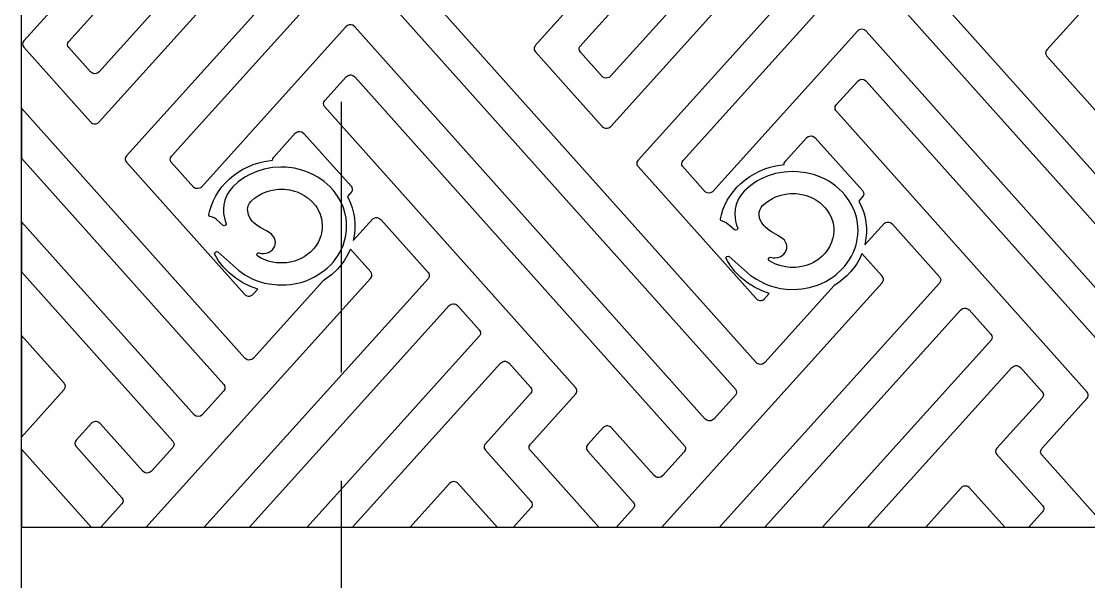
# Model space of a CAD drawing. Extents: x 44111 to 90315, y 4379 to 151689.
# Drawn here: x 66253 to 67238, y 134769 to 135286 of the extents above; entities that cross this region are included whole.
import ezdxf

# ---------------------------------------------------------------- set-up
doc = ezdxf.new("R2010")
doc.units = 0
doc.header["$LTSCALE"] = 1000
doc.header["$MEASUREMENT"] = 0
doc.linetypes.add('DASH', pattern=[0.35, 0.25, -0.1])
for name, color, linetype in [('A-立面外墙材料填充', 8, 'Continuous'), ('A-立面看线', 50, 'Continuous'), ('DIM_ELEV', 3, 'Continuous')]:
    doc.layers.add(name, color=color, linetype=linetype)

# ---------------------------------------------------------------- blocks, each defined once
blk = doc.blocks.new('yggggggg')
at = {"layer": 'A-立面外墙材料填充'}
for p, q in [((657681.33, -620162.59), (657958.35, -619855.18)), ((658011.26, -619855.56), (657709.29, -620190.65)), ((658152.84, -620167.18), (658430.42, -619859.03)), ((658483.16, -619859.62), (658181.19, -620194.71)), ((657709.49, -620236.87), (658030.88, -619880.25)), ((658181.39, -620240.93), (658502.65, -619884.44)), ((658058.6, -619908.57), (657734.66, -620268.05)), ((658530.61, -619912.5), (658206.55, -620272.11)), ((657776.12, -620268.48), (658078.09, -619933.39)), ((658248.02, -620272.54), (658549.99, -619937.45)), ((657637.59, -620224.14), (657637.59, -620105.57)), ((657681.68, -620115.75), (657639.95, -620162.06)), ((657970.14, -620118.23), (658296.32, -620483.5)), ((658315.54, -620458.94), (658011.6, -620118.59)), ((658153.58, -620119.81), (658111.85, -620166.12)), ((658442.04, -620122.29), (658768.22, -620487.56)), ((658787.44, -620463), (658483.5, -620122.65)), ((658625.48, -620123.87), (658583.74, -620170.18)), ((657941.79, -620147.26), (657939.91, -620147.34)), ((657943.3, -620147.68), (657941.79, -620147.26)), ((657937.07, -620148.98), (657803.34, -620297.26)), ((657938.45, -620147.88), (657937.07, -620148.98)), ((657939.91, -620147.34), (657938.45, -620147.88)), ((657945.1, -620148.99), (657943.3, -620147.68)), ((658268.5, -620511.14), (657945.1, -620148.99)), ((658408.97, -620153.04), (658275.24, -620301.32)), ((658410.35, -620151.94), (658408.97, -620153.04)), ((658411.8, -620151.4), (658410.35, -620151.94)), ((658413.68, -620151.32), (658411.8, -620151.4)), ((658415.19, -620151.74), (658413.68, -620151.32)), ((658417, -620153.05), (658415.19, -620151.74)), ((658740.4, -620515.2), (658417, -620153.05)), ((657638.91, -620163.95), (657638.77, -620165.19)), ((657638.77, -620165.19), (657638.93, -620166.15)), ((657639.27, -620163.04), (657638.91, -620163.95)), ((657638.93, -620166.15), (657639.96, -620167.99)), ((657639.95, -620162.06), (657639.27, -620163.04)), ((657680.27, -620165.68), (657680.53, -620163.93)), ((657680.53, -620166.87), (657680.27, -620165.68)), ((657680.53, -620163.93), (657681.33, -620162.59)), ((657681.32, -620168.22), (657680.53, -620166.87)), ((658111.85, -620166.12), (658111.17, -620167.1)), ((657639.96, -620167.99), (657701.46, -620236.86)), ((657701.33, -620190.64), (657681.32, -620168.22)), ((658110.81, -620168.01), (658110.67, -620169.25)), ((658110.67, -620169.25), (658110.82, -620170.21)), ((658111.17, -620167.1), (658110.81, -620168.01)), ((658110.82, -620170.21), (658111.86, -620172.05)), ((658111.86, -620172.05), (658173.39, -620240.95)), ((658152.16, -620169.74), (658152.32, -620168.31)), ((658152.42, -620170.93), (658152.16, -620169.74)), ((658152.32, -620168.31), (658152.84, -620167.18)), ((658153.32, -620172.41), (658152.42, -620170.93)), ((658173.35, -620194.82), (658153.32, -620172.41)), ((658582.7, -620172.07), (658582.57, -620173.31)), ((658582.57, -620173.31), (658582.72, -620174.27)), ((658583.06, -620171.16), (658582.7, -620172.07)), ((658582.72, -620174.27), (658583.76, -620176.11)), ((658583.74, -620170.18), (658583.06, -620171.16)), ((658583.76, -620176.11), (658645.28, -620245.01)), ((657703.08, -620191.92), (657701.33, -620190.64)), ((657704.99, -620192.38), (657703.08, -620191.92)), ((657706.6, -620192.24), (657704.99, -620192.38)), ((657707.86, -620191.77), (657706.6, -620192.24)), ((657709.29, -620190.65), (657707.86, -620191.77)), ((657917.54, -620217.09), (657937.27, -620195.2)), ((657937.27, -620195.2), (657939.03, -620193.93)), ((657939.03, -620193.93), (657940.95, -620193.47)), ((657940.95, -620193.47), (657941.94, -620193.51)), ((657941.94, -620193.51), (657943.48, -620193.93)), ((657943.48, -620193.93), (657945.23, -620195.21)), ((657945.23, -620195.21), (658249.67, -620536.24)), ((658174.14, -620195.5), (658173.35, -620194.82)), ((658175.55, -620196.19), (658174.14, -620195.5)), ((658176.89, -620196.44), (658175.55, -620196.19)), ((658178.49, -620196.3), (658176.89, -620196.44)), ((658179.75, -620195.83), (658178.49, -620196.3)), ((658181.19, -620194.71), (658179.75, -620195.83)), ((658389.43, -620221.15), (658409.17, -620199.26)), ((658409.17, -620199.26), (658410.93, -620197.99)), ((658410.93, -620197.99), (658412.84, -620197.53)), ((658412.84, -620197.53), (658414.44, -620197.68)), ((658414.44, -620197.68), (658415.37, -620198)), ((658415.37, -620198), (658417.13, -620199.27)), ((658417.13, -620199.27), (658721.57, -620540.3)), ((657637.59, -620224.14), (657637.59, -620270.21)), ((657843.64, -620454.88), (657637.59, -620224.14)), ((657916.37, -620219.76), (657916.63, -620218.57)), ((657916.52, -620221.19), (657916.37, -620219.76)), ((657917.03, -620222.32), (657916.52, -620221.19)), ((657916.63, -620218.57), (657917.54, -620217.09)), ((658148.92, -620482.1), (657917.03, -620222.32)), ((658388.26, -620223.82), (658388.53, -620222.63)), ((658388.42, -620225.25), (658388.26, -620223.82)), ((658388.92, -620226.38), (658388.42, -620225.25)), ((658388.53, -620222.63), (658389.43, -620221.15)), ((658620.81, -620486.16), (658388.92, -620226.38)), ((657701.46, -620236.86), (657702.42, -620237.7)), ((657702.42, -620237.7), (657703.35, -620238.21)), ((657703.35, -620238.21), (657704.77, -620238.6)), ((657704.77, -620238.6), (657706.66, -620238.52)), ((657706.66, -620238.52), (657708.11, -620237.97)), ((657708.11, -620237.97), (657709.49, -620236.87)), ((657892.92, -620245.81), (657894.53, -620245.67)), ((657894.53, -620245.67), (657896.44, -620246.13)), ((658173.39, -620240.95), (658174.73, -620242.02)), ((658174.73, -620242.02), (658176.18, -620242.57)), ((658176.18, -620242.57), (658178.06, -620242.66)), ((658178.06, -620242.66), (658179.57, -620242.24)), ((658179.57, -620242.24), (658181.39, -620240.93)), ((657870.5, -620269.29), (657890.35, -620247.27)), ((657890.35, -620247.27), (657891.66, -620246.28)), ((657891.66, -620246.28), (657892.92, -620245.81)), ((657896.44, -620246.13), (657898.19, -620247.41)), ((657898.19, -620247.41), (657941.77, -620296.21)), ((658342.39, -620273.35), (658362.25, -620251.33)), ((658362.25, -620251.33), (658363.56, -620250.35)), ((658363.56, -620250.35), (658364.82, -620249.87)), ((658364.82, -620249.87), (658366.42, -620249.73)), ((658366.42, -620249.73), (658368.33, -620250.19)), ((658368.33, -620250.19), (658370.09, -620251.47)), ((658370.09, -620251.47), (658413.66, -620300.27)), ((657637.59, -620329.02), (657637.59, -620270.21)), ((657637.59, -620270.21), (657824.31, -620479.31)), ((657733.73, -620269.55), (657733.46, -620270.77)), ((657733.46, -620270.77), (657733.51, -620271.73)), ((657733.51, -620271.73), (657733.9, -620272.93)), ((657734.66, -620268.05), (657733.73, -620269.55)), ((657733.9, -620272.93), (657734.64, -620274.02)), ((657734.64, -620274.02), (657843.48, -620395.89)), ((657774.95, -620271.15), (657775.21, -620269.95)), ((657775.1, -620272.58), (657774.95, -620271.15)), ((657775.61, -620273.71), (657775.1, -620272.58)), ((657775.21, -620269.95), (657776.12, -620268.48)), ((657796.63, -620297.25), (657775.61, -620273.71)), ((657851.56, -620276.22), (657856.56, -620274.56)), ((657856.56, -620274.56), (657861.69, -620273.25)), ((657861.69, -620273.25), (657869.32, -620272)), ((657869.32, -620272), (657869.59, -620270.77)), ((657869.59, -620270.77), (657870.5, -620269.29)), ((658205.51, -620273.95), (658205.35, -620274.91)), ((658205.35, -620274.91), (658205.48, -620276.15)), ((658206.55, -620272.11), (658205.51, -620273.95)), ((658246.84, -620275.21), (658247.11, -620274.01)), ((658247, -620276.64), (658246.84, -620275.21)), ((658247.11, -620274.01), (658248.02, -620272.54)), ((658341.22, -620276.07), (658341.49, -620274.83)), ((658341.49, -620274.83), (658342.39, -620273.35)), ((657833.44, -620286.26), (657837.63, -620283.27)), ((657837.63, -620283.27), (657842.06, -620280.6)), ((657842.06, -620280.6), (657846.72, -620278.24)), ((657846.72, -620278.24), (657851.56, -620276.22)), ((657854.81, -620282.59), (657847.76, -620285.69)), ((657861.6, -620280.5), (657854.81, -620282.59)), ((657869.31, -620279.07), (657861.6, -620280.5)), ((657877.13, -620278.57), (657869.31, -620279.07)), ((657881.82, -620278.71), (657877.13, -620278.57)), ((657889.59, -620279.67), (657881.82, -620278.71)), ((657896.48, -620281.34), (657889.59, -620279.67)), ((657900.85, -620282.83), (657896.48, -620281.34)), ((657907.25, -620285.69), (657900.85, -620282.83)), ((658205.48, -620276.15), (658205.84, -620277.06)), ((658205.84, -620277.06), (658206.54, -620278.08)), ((658206.54, -620278.08), (658315.37, -620399.95)), ((658247.5, -620277.77), (658247, -620276.64)), ((658268.53, -620301.31), (658247.5, -620277.77)), ((658309.53, -620287.33), (658313.96, -620284.66)), ((658313.96, -620284.66), (658318.61, -620282.3)), ((658318.61, -620282.3), (658323.46, -620280.29)), ((658323.46, -620280.29), (658328.46, -620278.62)), ((658333.5, -620284.56), (658326.71, -620286.65)), ((658328.46, -620278.62), (658333.59, -620277.31)), ((658341.21, -620283.13), (658333.5, -620284.56)), ((658333.59, -620277.31), (658341.22, -620276.07)), ((658349.02, -620282.63), (658341.21, -620283.13)), ((658353.72, -620282.77), (658349.02, -620282.63)), ((658361.48, -620283.73), (658353.72, -620282.77)), ((658368.38, -620285.4), (658361.48, -620283.73)), ((657822.56, -620296.91), (657825.86, -620293.12)), ((657825.86, -620293.12), (657829.53, -620289.53)), ((657829.53, -620289.53), (657833.44, -620286.26)), ((657837.56, -620292.3), (657832.54, -620296.84)), ((657840.61, -620290.01), (657837.56, -620292.3)), ((657843.77, -620287.93), (657840.61, -620290.01)), ((657847.76, -620285.69), (657843.77, -620287.93)), ((657911.24, -620287.93), (657907.25, -620285.69)), ((657916.9, -620291.86), (657911.24, -620287.93)), ((657919.79, -620294.28), (657916.9, -620291.86)), ((657922.48, -620296.85), (657919.79, -620294.28)), ((658297.75, -620297.18), (658301.42, -620293.59)), ((658301.42, -620293.59), (658305.34, -620290.32)), ((658305.34, -620290.32), (658309.53, -620287.33)), ((658313.09, -620293.66), (658309.46, -620296.36)), ((658316.28, -620291.62), (658313.09, -620293.66)), ((658319.66, -620289.75), (658316.28, -620291.62)), ((658326.71, -620286.65), (658319.66, -620289.75)), ((658372.75, -620286.89), (658368.38, -620285.4)), ((658379.15, -620289.75), (658372.75, -620286.89)), ((658383.14, -620291.99), (658379.15, -620289.75)), ((658388.78, -620295.9), (658383.14, -620291.99)), ((657798.34, -620298.16), (657796.63, -620297.25)), ((657800.29, -620298.4), (657798.34, -620298.16)), ((657802.21, -620297.95), (657800.29, -620298.4)), ((657803.34, -620297.26), (657802.21, -620297.95)), ((657817, -620305.13), (657819.6, -620300.92)), ((657819.6, -620300.92), (657822.56, -620296.91)), ((657827.39, -620303.89), (657825.23, -620309.13)), ((657829.79, -620300.08), (657827.39, -620303.89)), ((657832.54, -620296.84), (657829.79, -620300.08)), ((657854.59, -620305.87), (657858.59, -620303.46)), ((657858.59, -620303.46), (657860.88, -620302.35)), ((657860.88, -620302.35), (657865.32, -620300.68)), ((657865.32, -620300.68), (657867.8, -620300)), ((657867.8, -620300), (657872.52, -620299.15)), ((657872.52, -620299.15), (657875.1, -620298.92)), ((657875.1, -620298.92), (657879.91, -620298.92)), ((657879.91, -620298.92), (657882.49, -620299.15)), ((657882.49, -620299.15), (657884.93, -620299.52)), ((657884.93, -620299.52), (657889.58, -620300.65)), ((657889.58, -620300.65), (657892, -620301.47)), ((657892, -620301.47), (657896.32, -620303.4)), ((657896.32, -620303.4), (657898.52, -620304.64)), ((657898.52, -620304.64), (657902.34, -620307.29)), ((657925.46, -620300.13), (657922.48, -620296.85)), ((657929.41, -620305.48), (657925.46, -620300.13)), ((657942.42, -620301.14), (657938.4, -620305.83)), ((657941.77, -620296.21), (657942.43, -620297.17)), ((657942.76, -620300.31), (657942.42, -620301.14)), ((657942.43, -620297.17), (657942.92, -620298.88)), ((657942.92, -620298.88), (657942.76, -620300.31)), ((658270.23, -620302.22), (658268.53, -620301.31)), ((658272.19, -620302.46), (658270.23, -620302.22)), ((658273.53, -620302.22), (658272.19, -620302.46)), ((658275.24, -620301.32), (658273.53, -620302.22)), ((658291.5, -620304.98), (658294.46, -620300.97)), ((658294.46, -620300.97), (658297.75, -620297.18)), ((658301.68, -620304.14), (658299.29, -620307.95)), ((658304.44, -620300.9), (658301.68, -620304.14)), ((658309.46, -620296.36), (658304.44, -620300.9)), ((658332.77, -620306.41), (658337.22, -620304.74)), ((658337.22, -620304.74), (658339.7, -620304.06)), ((658339.7, -620304.06), (658344.42, -620303.21)), ((658344.42, -620303.21), (658347, -620302.98)), ((658347, -620302.98), (658351.81, -620302.98)), ((658351.81, -620302.98), (658354.39, -620303.21)), ((658354.39, -620303.21), (658359.11, -620304.06)), ((658359.11, -620304.06), (658361.59, -620304.74)), ((658361.59, -620304.74), (658366.04, -620306.41)), ((658392.21, -620298.81), (658388.78, -620295.9)), ((658394.86, -620301.41), (658392.21, -620298.81)), ((658397.34, -620304.17), (658394.86, -620301.41)), ((658401.31, -620309.54), (658397.34, -620304.17)), ((658413.66, -620300.27), (658414.33, -620301.23)), ((658414.82, -620303.49), (658414.32, -620305.2)), ((658414.33, -620301.23), (658414.67, -620302.06)), ((658414.67, -620302.06), (658414.82, -620303.49)), ((657811.48, -620318.68), (657812.93, -620314.04)), ((657812.93, -620314.04), (657814.77, -620309.51)), ((657814.77, -620309.51), (657817, -620305.13)), ((657824.3, -620313.23), (657823.94, -620317.39)), ((657825.23, -620309.13), (657824.3, -620313.23)), ((657846.53, -620315.94), (657846.98, -620314.17)), ((657846.98, -620314.17), (657848.21, -620311.69)), ((657848.21, -620311.69), (657849.26, -620310.39)), ((657849.26, -620310.39), (657852.58, -620307.36)), ((657852.58, -620307.36), (657854.59, -620305.87)), ((657902.34, -620307.29), (657905.91, -620310.52)), ((657905.91, -620310.52), (657908.84, -620313.98)), ((657908.84, -620313.98), (657910.21, -620315.97)), ((657931.62, -620309.23), (657929.41, -620305.48)), ((657934.35, -620315.2), (657931.62, -620309.23)), ((657938.4, -620305.83), (657941.19, -620311.7)), ((657941.19, -620311.7), (657942.84, -620316.28)), ((658284.82, -620318.1), (658286.66, -620313.57)), ((658286.66, -620313.57), (658288.89, -620309.19)), ((658288.89, -620309.19), (658291.5, -620304.98)), ((658297.13, -620313.19), (658296.2, -620317.29)), ((658299.29, -620307.95), (658297.13, -620313.19)), ((658320.11, -620315.75), (658321.15, -620314.45)), ((658321.15, -620314.45), (658324.48, -620311.42)), ((658324.48, -620311.42), (658326.49, -620309.93)), ((658326.49, -620309.93), (658330.49, -620307.52)), ((658330.49, -620307.52), (658332.77, -620306.41)), ((658366.04, -620306.41), (658368.32, -620307.52)), ((658368.32, -620307.52), (658370.42, -620308.7)), ((658370.42, -620308.7), (658374.23, -620311.35)), ((658374.23, -620311.35), (658376.13, -620312.95)), ((658376.13, -620312.95), (658379.3, -620316.23)), ((658403.52, -620313.29), (658401.31, -620309.54)), ((658406.25, -620319.26), (658403.52, -620313.29)), ((658414.32, -620305.2), (658410.3, -620309.89)), ((658410.3, -620309.89), (658413.09, -620315.76)), ((657810.65, -620322.36), (657811.48, -620318.68)), ((657810.67, -620323.07), (657810.65, -620322.36)), ((657811.01, -620323.71), (657810.67, -620323.07)), ((657811.6, -620324.17), (657811.01, -620323.71)), ((657814.01, -620324.88), (657811.6, -620324.17)), ((657823.94, -620317.39), (657824.12, -620321.4)), ((657824.12, -620321.4), (657824.57, -620324.29)), ((657824.57, -620324.29), (657825.58, -620328.08)), ((657846.37, -620317.58), (657846.53, -620315.94)), ((657846.43, -620319.27), (657846.37, -620317.58)), ((657847.14, -620322.49), (657846.43, -620319.27)), ((657848.74, -620325.89), (657847.14, -620322.49)), ((657910.21, -620315.97), (657912.34, -620319.87)), ((657912.34, -620319.87), (657913.25, -620322.07)), ((657913.25, -620322.07), (657914.5, -620326.28)), ((657935.71, -620319.24), (657934.35, -620315.2)), ((657937.1, -620325.57), (657935.71, -620319.24)), ((657942.84, -620316.28), (657944.09, -620320.97)), ((657944.09, -620320.97), (657944.93, -620325.74)), ((658282.55, -620326.42), (658283.38, -620322.74)), ((658283.38, -620322.74), (658284.82, -620318.1)), ((658296.2, -620317.29), (658295.84, -620321.45)), ((658295.84, -620321.45), (658296.02, -620325.46)), ((658318.27, -620321.64), (658318.43, -620320)), ((658318.33, -620323.33), (658318.27, -620321.64)), ((658319.04, -620326.55), (658318.33, -620323.33)), ((658318.43, -620320), (658318.87, -620318.23)), ((658318.87, -620318.23), (658320.11, -620315.75)), ((658379.3, -620316.23), (658380.81, -620318.13)), ((658380.81, -620318.13), (658383.22, -620321.9)), ((658383.22, -620321.9), (658384.29, -620324.04)), ((658384.29, -620324.04), (658385.83, -620328.16)), ((658407.42, -620322.66), (658406.25, -620319.26)), ((658408.33, -620326.09), (658407.42, -620322.66)), ((658413.09, -620315.76), (658414.74, -620320.34)), ((658414.74, -620320.34), (658415.99, -620325.03)), ((657797.23, -620507.67), (657637.59, -620329.02)), ((657637.59, -620329.02), (657637.59, -620375.09)), ((657815.94, -620325.83), (657814.01, -620324.88)), ((657817.6, -620327.07), (657815.94, -620325.83)), ((657823.66, -620332.51), (657817.6, -620327.07)), ((657824.7, -620332.8), (657823.66, -620332.51)), ((657825.74, -620332.53), (657824.7, -620332.8)), ((657825.58, -620328.08), (657826.59, -620330.81)), ((657826.45, -620331.79), (657825.74, -620332.53)), ((657826.59, -620330.81), (657826.45, -620331.79)), ((657850.9, -620328.76), (657848.74, -620325.89)), ((657852.15, -620330.04), (657850.9, -620328.76)), ((657854.79, -620332.21), (657852.15, -620330.04)), ((657857.83, -620334.16), (657854.79, -620332.21)), ((657864.38, -620337.81), (657857.83, -620334.16)), ((657914.5, -620326.28), (657914.92, -620328.59)), ((657914.92, -620328.59), (657915.24, -620332.93)), ((657915.24, -620332.93), (657915.15, -620335.28)), ((657937.56, -620329.78), (657937.1, -620325.57)), ((657937.51, -620336.87), (657937.66, -620333.31)), ((657937.66, -620333.31), (657937.56, -620329.78)), ((657943.79, -620346.27), (657961.87, -620326.33)), ((657944.93, -620325.74), (657945.35, -620330.54)), ((657945.35, -620330.54), (657945.35, -620335.44)), ((657961.87, -620326.33), (657963, -620325.64)), ((657963, -620325.64), (657964.54, -620325.22)), ((657964.54, -620325.22), (657965.91, -620325.22)), ((657965.91, -620325.22), (657967.45, -620325.65)), ((657967.45, -620325.65), (657969.2, -620326.93)), ((657969.2, -620326.93), (658012.77, -620375.72)), ((658282.57, -620327.13), (658282.55, -620326.42)), ((658282.91, -620327.77), (658282.57, -620327.13)), ((658283.5, -620328.23), (658282.91, -620327.77)), ((658285.91, -620328.94), (658283.5, -620328.23)), ((658287.84, -620329.89), (658285.91, -620328.94)), ((658289.5, -620331.13), (658287.84, -620329.89)), ((658295.56, -620336.57), (658289.5, -620331.13)), ((658296.02, -620325.46), (658296.47, -620328.35)), ((658296.47, -620328.35), (658297.48, -620332.15)), ((658297.48, -620332.15), (658298.49, -620334.87)), ((658320.64, -620329.95), (658319.04, -620326.55)), ((658322.8, -620332.82), (658320.64, -620329.95)), ((658324.05, -620334.1), (658322.8, -620332.82)), ((658326.69, -620336.27), (658324.05, -620334.1)), ((658385.83, -620328.16), (658386.42, -620330.45)), ((658386.42, -620330.45), (658387.05, -620334.76)), ((658409.09, -620330.26), (658408.33, -620326.09)), ((658409.56, -620336.7), (658409.09, -620330.26)), ((658415.69, -620350.33), (658433.77, -620330.39)), ((658415.99, -620325.03), (658416.82, -620329.8)), ((658416.82, -620329.8), (658417.25, -620334.67)), ((658433.77, -620330.39), (658434.9, -620329.7)), ((658434.9, -620329.7), (658436.44, -620329.28)), ((658436.44, -620329.28), (658437.8, -620329.28)), ((658437.8, -620329.28), (658439.34, -620329.71)), ((658439.34, -620329.71), (658441.1, -620330.99)), ((658441.1, -620330.99), (658484.67, -620379.78)), ((657868.26, -620340.61), (657864.38, -620337.81)), ((657869.65, -620341.98), (657868.26, -620340.61)), ((657870.81, -620343.67), (657869.65, -620341.98)), ((657871.58, -620345.53), (657870.81, -620343.67)), ((657913.93, -620341.88), (657912.39, -620346)), ((657914.52, -620339.59), (657913.93, -620341.88)), ((657915.15, -620335.28), (657914.52, -620339.59)), ((657935.51, -620347.41), (657936.58, -620343.27)), ((657936.58, -620343.27), (657937.51, -620336.87)), ((657944.93, -620340.24), (657943.79, -620346.27)), ((657945.35, -620335.44), (657944.93, -620340.24)), ((658296.59, -620336.86), (658295.56, -620336.57)), ((658297.64, -620336.59), (658296.59, -620336.86)), ((658298.34, -620335.85), (658297.64, -620336.59)), ((658298.49, -620334.87), (658298.34, -620335.85)), ((658329.72, -620338.22), (658326.69, -620336.27)), ((658336.27, -620341.87), (658329.72, -620338.22)), ((658340.16, -620344.67), (658336.27, -620341.87)), ((658386.4, -620343.76), (658385.15, -620347.97)), ((658386.82, -620341.45), (658386.4, -620343.76)), ((658387.13, -620337.11), (658386.82, -620341.45)), ((658387.05, -620334.76), (658387.13, -620337.11)), ((658408.48, -620347.33), (658409.41, -620340.93)), ((658409.41, -620340.93), (658409.56, -620336.7)), ((658417.25, -620339.5), (658416.82, -620344.3)), ((658417.25, -620334.67), (658417.25, -620339.5)), ((657869.17, -620354.83), (657870.46, -620353.22)), ((657870.46, -620353.22), (657871.3, -620351.57)), ((657871.3, -620351.57), (657871.84, -620349.64)), ((657871.94, -620347.49), (657871.58, -620345.53)), ((657871.84, -620349.64), (657871.94, -620347.49)), ((657907.4, -620353.81), (657904.23, -620357.09)), ((657908.91, -620351.91), (657907.4, -620353.81)), ((657911.32, -620348.14), (657908.91, -620351.91)), ((657912.39, -620346), (657911.32, -620348.14)), ((657931.62, -620356.75), (657934.34, -620350.81)), ((657934.34, -620350.81), (657935.51, -620347.41)), ((658341.55, -620346.04), (658340.16, -620344.67)), ((658342.71, -620347.73), (658341.55, -620346.04)), ((658343.48, -620349.59), (658342.71, -620347.73)), ((658343.2, -620355.63), (658343.74, -620353.7)), ((658343.84, -620351.55), (658343.48, -620349.59)), ((658343.74, -620353.7), (658343.84, -620351.55)), ((658383.22, -620352.2), (658380.81, -620355.97)), ((658385.15, -620347.97), (658383.22, -620352.2)), ((658405.12, -620357.56), (658407.41, -620351.47)), ((658407.41, -620351.47), (658408.48, -620347.33)), ((658416.82, -620344.3), (658415.69, -620350.33)), ((657815.91, -620358.74), (657815.97, -620357.73)), ((657817.03, -620360.91), (657815.91, -620358.74)), ((657815.97, -620357.73), (657816.65, -620356.92)), ((657816.65, -620356.92), (657817.71, -620356.6)), ((657819.6, -620365.06), (657817.03, -620360.91)), ((657817.71, -620356.6), (657818.79, -620356.89)), ((657818.79, -620356.89), (657838.11, -620374.12)), ((657854.94, -620359.02), (657855.25, -620358.41)), ((657855.01, -620360.02), (657854.94, -620359.02)), ((657855.4, -620360.59), (657855.01, -620360.02)), ((657855.25, -620358.41), (657856.13, -620357.81)), ((657858.59, -620362.52), (657855.4, -620360.59)), ((657856.13, -620357.81), (657856.86, -620357.71)), ((657856.86, -620357.71), (657859.29, -620358.19)), ((657860.88, -620363.63), (657858.59, -620362.52)), ((657859.29, -620358.19), (657861.3, -620358.27)), ((657865.32, -620365.3), (657860.88, -620363.63)), ((657861.3, -620358.27), (657863.47, -620357.98)), ((657863.47, -620357.98), (657865.7, -620357.24)), ((657865.7, -620357.24), (657867.57, -620356.19)), ((657867.57, -620356.19), (657869.17, -620354.83)), ((657896.32, -620362.58), (657892, -620364.51)), ((657898.52, -620361.34), (657896.32, -620362.58)), ((657902.34, -620358.69), (657898.52, -620361.34)), ((657904.23, -620357.09), (657902.34, -620358.69)), ((657925.44, -620365.87), (657927.73, -620362.94)), ((657927.73, -620362.94), (657929.78, -620359.93)), ((657929.78, -620359.93), (657931.62, -620356.75)), ((657938.02, -620360.85), (657935.42, -620365.06)), ((657941.19, -620354.31), (657938.02, -620360.85)), ((657959.86, -620375.27), (657941.19, -620354.31)), ((658287.81, -620362.8), (658287.86, -620361.79)), ((658288.93, -620364.97), (658287.81, -620362.8)), ((658287.86, -620361.79), (658288.55, -620360.98)), ((658288.55, -620360.98), (658289.61, -620360.66)), ((658289.61, -620360.66), (658290.69, -620360.95)), ((658290.69, -620360.95), (658310.01, -620378.18)), ((658326.84, -620363.08), (658327.39, -620362.22)), ((658326.91, -620364.08), (658326.84, -620363.08)), ((658327.39, -620362.22), (658328.03, -620361.87)), ((658328.03, -620361.87), (658328.76, -620361.77)), ((658328.76, -620361.77), (658331.18, -620362.25)), ((658331.18, -620362.25), (658333.19, -620362.33)), ((658333.19, -620362.33), (658335.37, -620362.04)), ((658335.37, -620362.04), (658337.6, -620361.3)), ((658337.6, -620361.3), (658339.47, -620360.25)), ((658339.47, -620360.25), (658341.07, -620358.89)), ((658341.07, -620358.89), (658342.26, -620357.42)), ((658342.26, -620357.42), (658343.2, -620355.63)), ((658374.33, -620362.68), (658372.32, -620364.17)), ((658376.13, -620361.15), (658374.33, -620362.68)), ((658379.3, -620357.87), (658376.13, -620361.15)), ((658380.81, -620355.97), (658379.3, -620357.87)), ((658401.67, -620363.99), (658403.52, -620360.81)), ((658403.52, -620360.81), (658405.12, -620357.56)), ((658411.05, -620362.8), (658408.62, -620367.09)), ((658413.09, -620358.37), (658411.05, -620362.8)), ((658431.75, -620379.33), (658413.09, -620358.37)), ((657824.17, -620370.99), (657819.6, -620365.06)), ((657829.53, -620376.45), (657824.17, -620370.99)), ((657867.8, -620365.98), (657865.32, -620365.3)), ((657872.52, -620366.83), (657867.8, -620365.98)), ((657875.1, -620367.06), (657872.52, -620366.83)), ((657879.91, -620367.06), (657875.1, -620367.06)), ((657882.49, -620366.83), (657879.91, -620367.06)), ((657887.21, -620365.98), (657882.49, -620366.83)), ((657889.69, -620365.3), (657887.21, -620365.98)), ((657892, -620364.51), (657889.69, -620365.3)), ((657916.88, -620374.14), (657919.79, -620371.7)), ((657919.79, -620371.7), (657922.96, -620368.63)), ((657922.96, -620368.63), (657925.44, -620365.87)), ((657929.16, -620372.86), (657923.57, -620378.12)), ((657932.46, -620369.07), (657929.16, -620372.86)), ((657935.42, -620365.06), (657932.46, -620369.07)), ((658291.5, -620369.12), (658288.93, -620364.97)), ((658296.11, -620375.11), (658291.5, -620369.12)), ((658327.3, -620364.65), (658326.91, -620364.08)), ((658330.49, -620366.58), (658327.3, -620364.65)), ((658332.77, -620367.69), (658330.49, -620366.58)), ((658337.22, -620369.36), (658332.77, -620367.69)), ((658339.7, -620370.04), (658337.22, -620369.36)), ((658344.42, -620370.89), (658339.7, -620370.04)), ((658347, -620371.12), (658344.42, -620370.89)), ((658351.81, -620371.12), (658347, -620371.12)), ((658354.39, -620370.89), (658351.81, -620371.12)), ((658359.11, -620370.04), (658354.39, -620370.89)), ((658361.59, -620369.36), (658359.11, -620370.04)), ((658366.04, -620367.69), (658361.59, -620369.36)), ((658368.32, -620366.58), (658366.04, -620367.69)), ((658372.32, -620364.17), (658368.32, -620366.58)), ((658389.35, -620377.74), (658394.38, -620373.19)), ((658394.38, -620373.19), (658396.91, -620370.43)), ((658396.91, -620370.43), (658399.61, -620367.02)), ((658399.61, -620367.02), (658401.67, -620363.99)), ((658405.84, -620371.21), (658402.7, -620375.11)), ((658408.62, -620367.09), (658405.84, -620371.21)), ((657637.59, -620433.89), (657637.59, -620375.09)), ((657637.59, -620375.09), (657777.27, -620531.51)), ((657752.58, -620611.22), (657959.84, -620381.23)), ((658012.76, -620381.61), (657805.84, -620611.22)), ((657835.45, -620381.21), (657829.53, -620376.45)), ((657842, -620385.35), (657835.45, -620381.21)), ((657838.11, -620374.12), (657843.8, -620378.06)), ((657843.8, -620378.06), (657850.56, -620381.65)), ((657850.56, -620381.65), (657854.16, -620383.15)), ((657854.16, -620383.15), (657857.84, -620384.42)), ((657896.51, -620384.63), (657900.2, -620383.39)), ((657900.2, -620383.39), (657904.43, -620381.66)), ((657904.43, -620381.66), (657907.91, -620379.95)), ((657907.91, -620379.95), (657911.24, -620378.05)), ((657911.24, -620378.05), (657916.88, -620374.14)), ((657919.57, -620381.21), (657915.63, -620383.85)), ((657923.57, -620378.12), (657919.57, -620381.21)), ((657959.84, -620381.23), (657960.89, -620379.39)), ((657960.6, -620376.36), (657959.86, -620375.27)), ((657960.99, -620377.55), (657960.6, -620376.36)), ((657960.89, -620379.39), (657960.99, -620377.55)), ((658013.77, -620379.82), (658012.76, -620381.61)), ((658012.77, -620375.72), (658013.44, -620376.69)), ((658013.44, -620376.69), (658013.9, -620378.06)), ((658013.9, -620378.06), (658013.77, -620379.82)), ((658301.42, -620380.51), (658296.11, -620375.11)), ((658307.4, -620385.31), (658301.42, -620380.51)), ((658310.01, -620378.18), (658315.69, -620382.12)), ((658315.69, -620382.12), (658322.46, -620385.71)), ((658379.79, -620384.02), (658383.12, -620382.12)), ((658383.12, -620382.12), (658386.33, -620380.02)), ((658386.33, -620380.02), (658389.35, -620377.74)), ((658395.52, -620382.14), (658391.47, -620385.27)), ((658399.24, -620378.77), (658395.52, -620382.14)), ((658402.7, -620375.11), (658399.24, -620378.77)), ((658432.65, -620380.75), (658431.75, -620379.33)), ((658432.49, -620384.21), (658432.89, -620383.02)), ((658432.9, -620381.69), (658432.65, -620380.75)), ((658432.89, -620383.02), (658432.9, -620381.69)), ((658484.67, -620379.78), (658485.68, -620381.58)), ((658485.83, -620382.45), (658485.67, -620383.88)), ((658485.68, -620381.58), (658485.83, -620382.45)), ((657849.05, -620388.76), (657842, -620385.35)), ((657855.76, -620391.18), (657849.05, -620388.76)), ((657850.92, -620396.46), (657855.76, -620391.18)), ((657915.63, -620383.85), (657851.61, -620454.9)), ((657857.84, -620384.42), (657862.28, -620385.64)), ((657862.28, -620385.64), (657866.12, -620386.43)), ((657866.12, -620386.43), (657873.92, -620387.32)), ((657873.92, -620387.32), (657881.82, -620387.27)), ((657881.82, -620387.27), (657885.74, -620386.9)), ((657885.74, -620386.9), (657892.71, -620385.65)), ((657892.71, -620385.65), (657896.51, -620384.63)), ((658228.14, -620611.22), (658431.74, -620385.29)), ((658484.66, -620385.67), (658281.4, -620611.22)), ((658313.9, -620389.41), (658307.4, -620385.31)), ((658320.95, -620392.82), (658313.9, -620389.41)), ((658327.66, -620395.24), (658320.95, -620392.82)), ((658322.46, -620385.71), (658326.06, -620387.21)), ((658387.53, -620387.91), (658323.51, -620458.96)), ((658326.06, -620387.21), (658329.74, -620388.48)), ((658329.74, -620388.48), (658334.18, -620389.7)), ((658334.18, -620389.7), (658338.01, -620390.49)), ((658338.01, -620390.49), (658345.82, -620391.38)), ((658345.82, -620391.38), (658353.72, -620391.33)), ((658353.72, -620391.33), (658357.64, -620390.96)), ((658357.64, -620390.96), (658364.6, -620389.71)), ((658364.6, -620389.71), (658372.07, -620387.46)), ((658372.07, -620387.46), (658375.69, -620386)), ((658375.69, -620386), (658379.79, -620384.02)), ((658391.47, -620385.27), (658387.53, -620387.91)), ((658431.74, -620385.29), (658432.49, -620384.21)), ((658485.67, -620383.88), (658484.66, -620385.67)), ((657843.48, -620395.89), (657844.51, -620396.79)), ((657844.51, -620396.79), (657845.74, -620397.39)), ((657845.74, -620397.39), (657846.79, -620397.63)), ((657846.79, -620397.63), (657848.28, -620397.62)), ((657848.28, -620397.62), (657849.7, -620397.22)), ((657849.7, -620397.22), (657850.92, -620396.46)), ((658315.37, -620399.95), (658316.41, -620400.85)), ((658316.41, -620400.85), (658317.64, -620401.45)), ((658317.64, -620401.45), (658318.69, -620401.69)), ((658318.69, -620401.69), (658320.17, -620401.68)), ((658320.17, -620401.68), (658321.59, -620401.28)), ((658321.59, -620401.28), (658322.82, -620400.52)), ((658322.82, -620400.52), (658327.66, -620395.24)), ((657847.7, -620611.22), (658032.25, -620406.43)), ((658032.25, -620406.43), (658034.01, -620405.16)), ((658034.01, -620405.16), (658035.92, -620404.7)), ((658035.92, -620404.7), (658036.92, -620404.74)), ((658036.92, -620404.74), (658038.45, -620405.17)), ((658038.45, -620405.17), (658040.09, -620406.32)), ((658040.09, -620406.32), (658060.11, -620428.73)), ((658323.25, -620611.22), (658504.14, -620410.49)), ((658504.14, -620410.49), (658505.91, -620409.22)), ((658505.91, -620409.22), (658507.82, -620408.76)), ((658507.82, -620408.76), (658508.81, -620408.8)), ((658508.81, -620408.8), (658510.35, -620409.23)), ((658510.35, -620409.23), (658511.98, -620410.38)), ((658511.98, -620410.38), (658532.01, -620432.79)), ((658060.11, -620428.73), (658061.01, -620430.21)), ((658061.01, -620430.21), (658061.27, -620431.41)), ((658061.27, -620431.41), (658061.11, -620432.83)), ((658532.01, -620432.79), (658532.91, -620434.27)), ((657677.02, -620478.04), (657637.59, -620433.89)), ((657637.59, -620433.89), (657637.59, -620527.74)), ((658060.6, -620433.96), (657900.96, -620611.22)), ((658061.11, -620432.83), (658060.6, -620433.96)), ((658532.5, -620438.02), (658376.51, -620611.22)), ((658533.01, -620436.89), (658532.5, -620438.02)), ((658532.91, -620434.27), (658533.17, -620435.47)), ((658533.17, -620435.47), (658533.01, -620436.89)), ((657844.56, -620455.68), (657843.64, -620454.88)), ((657845.97, -620456.38), (657844.56, -620455.68)), ((657847.31, -620456.62), (657845.97, -620456.38)), ((657848.3, -620456.59), (657847.31, -620456.62)), ((657850.17, -620456.01), (657848.3, -620456.59)), ((657851.61, -620454.9), (657850.17, -620456.01)), ((657942.81, -620611.22), (658079.59, -620459.44)), ((658079.59, -620459.44), (658081.35, -620458.17)), ((658081.35, -620458.17), (658083.26, -620457.72)), ((658083.26, -620457.72), (658084.26, -620457.75)), ((658084.26, -620457.75), (658085.79, -620458.18)), ((658085.79, -620458.18), (658087.55, -620459.46)), ((658087.55, -620459.46), (658107.45, -620481.75)), ((658316.46, -620459.74), (658315.54, -620458.94)), ((658318.23, -620460.54), (658316.46, -620459.74)), ((658320.2, -620460.65), (658318.23, -620460.54)), ((658322.07, -620460.07), (658320.2, -620460.65)), ((658323.51, -620458.96), (658322.07, -620460.07)), ((658551.48, -620463.5), (658553.25, -620462.23)), ((658553.25, -620462.23), (658555.16, -620461.78)), ((658555.16, -620461.78), (658556.15, -620461.81)), ((658556.15, -620461.81), (658557.69, -620462.24)), ((658557.69, -620462.24), (658559.45, -620463.52)), ((658418.36, -620611.22), (658551.48, -620463.5)), ((658559.45, -620463.52), (658579.46, -620485.94)), ((657678.06, -620479.89), (657677.02, -620478.04)), ((657678.21, -620480.85), (657678.06, -620479.89)), ((657678.07, -620482.08), (657678.21, -620480.85)), ((657824.31, -620479.31), (657824.98, -620480.27)), ((657824.98, -620480.27), (657825.44, -620481.65)), ((657825.44, -620481.65), (657825.31, -620483.41)), ((658107.45, -620481.75), (658108.35, -620483.22)), ((657637.59, -620527.74), (657677.15, -620483.83)), ((657677.15, -620483.83), (657678.07, -620482.08)), ((657824.3, -620485.2), (657804.44, -620507.22)), ((657825.31, -620483.41), (657824.3, -620485.2)), ((658107.44, -620487.64), (658065.73, -620533.92)), ((658107.19, -620534.35), (658149.05, -620487.89)), ((658108.35, -620486.16), (658107.44, -620487.64)), ((658108.35, -620483.22), (658108.61, -620484.42)), ((658108.61, -620484.42), (658108.35, -620486.16)), ((658149.62, -620483.12), (658148.92, -620482.1)), ((658149.05, -620487.89), (658149.65, -620486.98)), ((658150.05, -620484.38), (658149.62, -620483.12)), ((658149.65, -620486.98), (658150.06, -620485.71)), ((658150.06, -620485.71), (658150.05, -620484.38)), ((658296.31, -620489.13), (658276.47, -620511.16)), ((658297.1, -620487.79), (658296.31, -620489.13)), ((658296.32, -620483.5), (658297.11, -620484.85)), ((658297.37, -620486.59), (658297.1, -620487.79)), ((658297.11, -620484.85), (658297.37, -620486.59)), ((658579.34, -620491.7), (658537.6, -620538.01)), ((658580.35, -620489.91), (658579.34, -620491.7)), ((658579.46, -620485.94), (658580.36, -620487.6)), ((658580.51, -620488.48), (658580.35, -620489.91)), ((658580.36, -620487.6), (658580.51, -620488.48)), ((658621.52, -620487.18), (658620.81, -620486.16)), ((658620.94, -620491.95), (658621.55, -620491.04)), ((658621.95, -620488.44), (658621.52, -620487.18)), ((658621.55, -620491.04), (658621.96, -620489.77)), ((658621.96, -620489.77), (658621.95, -620488.44)), ((658579.09, -620538.41), (658620.94, -620491.95)), ((657798.93, -620508.58), (657797.23, -620507.67)), ((657800.89, -620508.82), (657798.93, -620508.58)), ((657802.8, -620508.37), (657800.89, -620508.82)), ((657804.44, -620507.22), (657802.8, -620508.37)), ((658269.93, -620512.26), (658268.5, -620511.14)), ((658276.47, -620511.16), (658275.03, -620512.27)), ((657702.76, -620514.63), (657688.21, -620530.67)), ((657703.98, -620513.87), (657702.76, -620514.63)), ((657705.4, -620513.47), (657703.98, -620513.87)), ((657706.89, -620513.46), (657705.4, -620513.47)), ((657708.39, -620513.88), (657706.89, -620513.46)), ((657710.2, -620515.2), (657708.39, -620513.88)), ((657749.56, -620559.28), (657710.2, -620515.2)), ((658174.65, -620518.69), (658160.11, -620534.73)), ((658175.88, -620517.93), (658174.65, -620518.69)), ((658177.3, -620517.53), (658175.88, -620517.93)), ((658178.78, -620517.52), (658177.3, -620517.53)), ((658180.21, -620517.91), (658178.78, -620517.52)), ((658181.13, -620518.42), (658180.21, -620517.91)), ((658182.1, -620519.26), (658181.13, -620518.42)), ((658221.46, -620563.34), (658182.1, -620519.26)), ((658271.8, -620512.85), (658269.93, -620512.26)), ((658273.77, -620512.74), (658271.8, -620512.85)), ((658275.03, -620512.27), (658273.77, -620512.74)), ((657637.59, -620538.77), (657637.59, -620527.74)), ((657688.21, -620530.67), (657687.31, -620532.09)), ((657637.59, -620538.77), (657637.59, -620611.22)), ((657702.29, -620611.22), (657637.59, -620538.77)), ((657687.31, -620532.09), (657687.01, -620533.47)), ((657687.01, -620533.47), (657687.28, -620535.13)), ((657687.28, -620535.13), (657688.05, -620536.46)), ((657688.05, -620536.46), (657730.23, -620583.71)), ((657777.37, -620537.27), (657757.53, -620559.3)), ((657777.27, -620531.51), (657778.28, -620533.3)), ((657778.27, -620535.61), (657777.37, -620537.27)), ((657778.43, -620534.73), (657778.27, -620535.61)), ((657778.28, -620533.3), (657778.43, -620534.73)), ((658064.98, -620535), (658064.57, -620536.28)), ((658064.57, -620536.28), (658064.68, -620538.04)), ((658064.68, -620538.04), (658065.69, -620539.85)), ((658065.73, -620533.92), (658064.98, -620535)), ((658065.69, -620539.85), (658107.75, -620586.96)), ((658106.06, -620537.9), (658106.18, -620536.14)), ((658106.51, -620539.28), (658106.06, -620537.9)), ((658106.18, -620536.14), (658107.19, -620534.35)), ((658107.18, -620540.24), (658106.51, -620539.28)), ((658170.57, -620611.22), (658107.18, -620540.24)), ((658159.07, -620536.57), (658158.91, -620537.53)), ((658158.91, -620537.53), (658159.04, -620538.77)), ((658159.04, -620538.77), (658159.39, -620539.68)), ((658160.11, -620534.73), (658159.07, -620536.57)), ((658159.39, -620539.68), (658160.07, -620540.66)), ((658160.07, -620540.66), (658202.13, -620587.77)), ((658250.06, -620539.99), (658249.16, -620541.46)), ((658249.67, -620536.24), (658250.18, -620537.36)), ((658250.33, -620538.79), (658250.06, -620539.99)), ((658250.18, -620537.36), (658250.33, -620538.79)), ((658536.7, -620539.48), (658536.43, -620541.22)), ((658537.6, -620538.01), (658536.7, -620539.48)), ((658577.95, -620541.96), (658578.08, -620540.2)), ((658578.08, -620540.2), (658579.09, -620538.41)), ((658249.16, -620541.46), (658229.43, -620563.36)), ((658536.43, -620541.22), (658536.72, -620542.52)), ((658536.72, -620542.52), (658537.61, -620543.94)), ((658537.61, -620543.94), (658579.65, -620591.02)), ((658578.41, -620543.34), (658577.95, -620541.96)), ((658579.08, -620544.3), (658578.41, -620543.34)), ((658638.84, -620611.22), (658579.08, -620544.3)), ((657751.32, -620560.56), (657749.56, -620559.28)), ((657753.23, -620561.02), (657751.32, -620560.56)), ((657755.76, -620560.57), (657754.83, -620560.88)), ((657757.53, -620559.3), (657755.76, -620560.57)), ((657754.83, -620560.88), (657753.23, -620561.02)), ((658032.65, -620570.63), (657996.07, -620611.22)), ((658033.69, -620569.74), (658032.65, -620570.63)), ((658034.92, -620569.14), (658033.69, -620569.74)), ((658035.97, -620568.91), (658034.92, -620569.14)), ((658037.46, -620568.92), (658035.97, -620568.91)), ((658038.87, -620569.33), (658037.46, -620568.92)), ((658040.09, -620570.09), (658038.87, -620569.33)), ((658076.91, -620611.22), (658040.09, -620570.09)), ((658223.22, -620564.62), (658221.46, -620563.34)), ((658224.15, -620564.94), (658223.22, -620564.62)), ((658225.75, -620565.08), (658224.15, -620564.94)), ((658227.66, -620564.63), (658225.75, -620565.08)), ((658229.43, -620563.36), (658227.66, -620564.63)), ((658504.54, -620574.69), (658471.62, -620611.22)), ((658505.59, -620573.8), (658504.54, -620574.69)), ((658506.9, -620573.18), (658505.59, -620573.8)), ((658508.27, -620572.93), (658506.9, -620573.18)), ((658509.75, -620573.05), (658508.27, -620572.93)), ((658510.77, -620573.39), (658509.75, -620573.05)), ((658511.99, -620574.15), (658510.77, -620573.39)), ((658545.18, -620611.22), (658511.99, -620574.15)), ((657730.33, -620589.46), (657710.73, -620611.22)), ((657730.23, -620583.71), (657731.24, -620585.5)), ((657731.23, -620587.81), (657730.33, -620589.46)), ((657731.39, -620586.38), (657731.23, -620587.81)), ((657731.24, -620585.5), (657731.39, -620586.38)), ((658107.75, -620586.96), (658108.65, -620588.43)), ((658108.65, -620588.43), (658108.91, -620589.63)), ((658108.91, -620589.63), (658108.87, -620590.51)), ((658202.13, -620587.77), (658203.03, -620589.24)), ((658203.03, -620589.24), (658203.25, -620590.11)), ((658203.25, -620590.11), (658203.25, -620591.32)), ((658107.85, -620592.71), (658091.18, -620611.22)), ((658108.41, -620591.89), (658107.85, -620592.71)), ((658108.87, -620590.51), (658108.41, -620591.89)), ((658202.23, -620593.52), (658186.29, -620611.22)), ((658202.79, -620592.7), (658202.23, -620593.52)), ((658203.25, -620591.32), (658202.79, -620592.7)), ((658579.74, -620596.77), (658566.73, -620611.22)), ((658579.65, -620591.02), (658580.55, -620592.49)), ((658580.31, -620595.95), (658579.74, -620596.77)), ((658580.77, -620594.57), (658580.31, -620595.95)), ((658580.55, -620592.49), (658580.77, -620593.36)), ((658580.77, -620593.36), (658580.77, -620594.57))]:
    blk.add_line(p, q, dxfattribs=at)
blk = doc.blocks.new('1')
at = {"layer": 'DIM_ELEV', "linetype": 'DASH'}
blk.add_line((657932.75, -614968.28), (657932.75, -624733.94), dxfattribs=at)

msp = doc.modelspace()

# ---------------------------------------------------------------- linework, layer by layer
at = {"layer": 'A-立面看线'}
for p, q in [((66253.5, 132018.86), (66253.5, 138169.17)), ((68653.51, 134818.86), (66253.51, 134818.86))]:
    msp.add_line(p, q, dxfattribs=at)

# ---------------------------------------------------------------- block references
at = {"layer": 'DIM_ELEV'}
for name in ['1', 'yggggggg']:
    msp.add_blockref(name, (-591384.08, 755430.08), dxfattribs=at)

doc.saveas('drawing.dxf')
